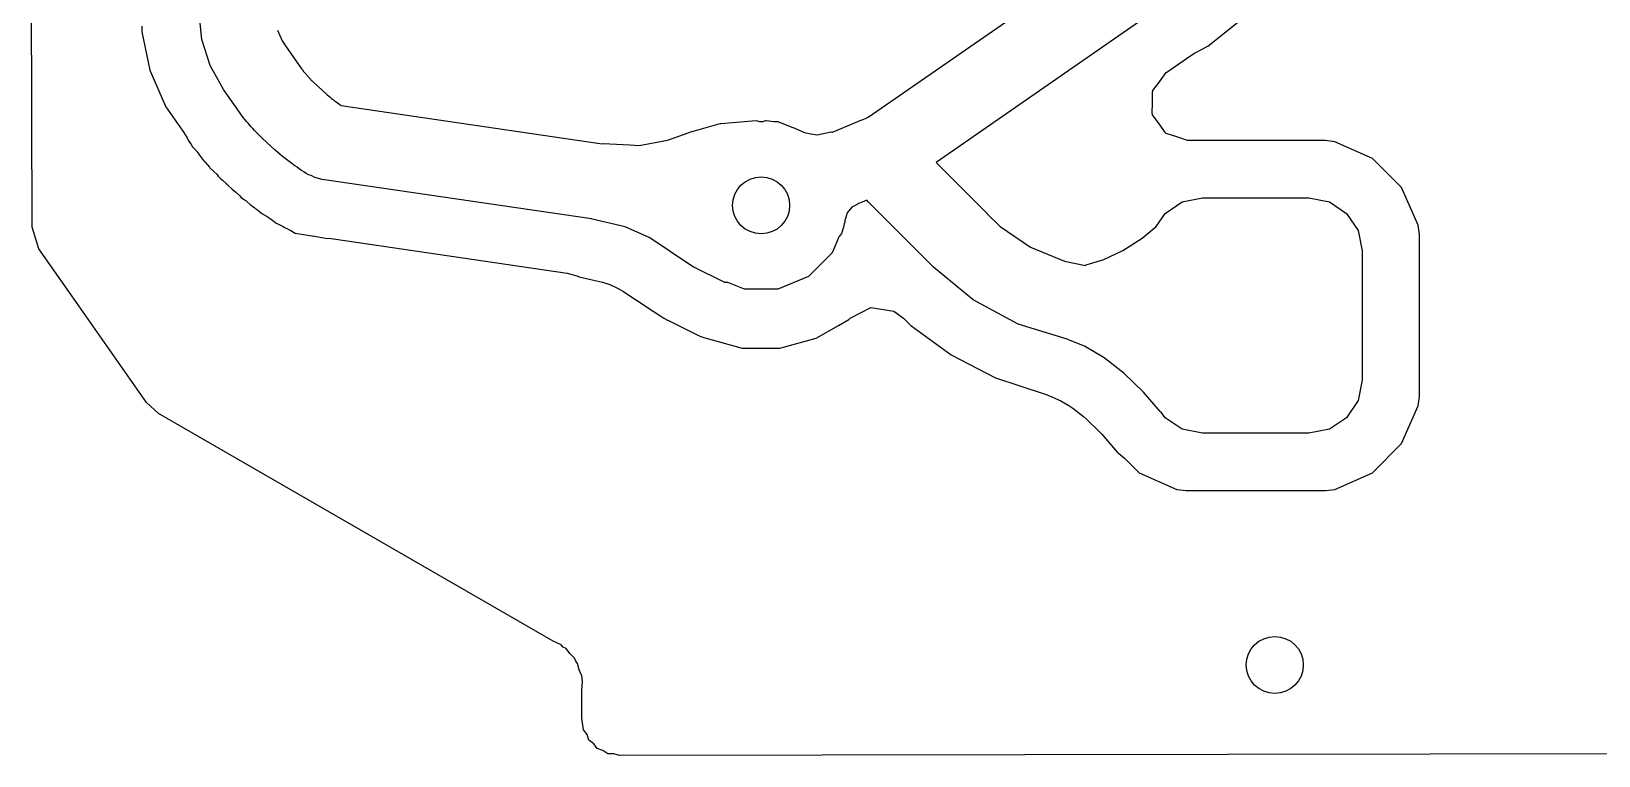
# Model space of a CAD drawing. Extents: x 121.6 to 197.9, y -113.4 to -69.2.
# Drawn here: x 137.487 to 141.613, y -92.019 to -90.112 of the extents above; entities that cross this region are included whole.
import ezdxf

# ---------------------------------------------------------------- set-up
doc = ezdxf.new("R2010")
doc.units = 0
doc.layers.add('BLACK', color=7, linetype='CONTINUOUS')

msp = doc.modelspace()

# ---------------------------------------------------------------- linework, layer by layer
at = {"layer": 'BLACK', "linetype": 'CONTINUOUS'}
for p, q in [((137.488547, -90.627353), (137.486724, -89.644683)), ((139.689664, -90.337376), (140.355847, -89.875875)), ((140.469739, -90.040279), (139.868328, -90.456909)), ((137.777765, -90.098403), (137.777767, -90.113256)), ((137.935561, -90.133292), (137.930252, -90.081447)), ((140.583474, -90.15069), (140.675373, -90.077407)), ((137.777767, -90.113256), (137.77777, -90.113278)), ((137.77777, -90.113278), (137.777774, -90.113317)), ((137.777774, -90.113317), (137.798622, -90.214179)), ((137.957191, -90.201844), (137.935561, -90.133292)), ((138.134605, -90.108176), (138.147045, -90.136999)), ((138.147045, -90.136999), (138.156045, -90.14986)), ((138.156045, -90.14986), (138.156044, -90.14986)), ((138.156044, -90.14986), (138.156046, -90.149865)), ((138.156046, -90.149865), (138.156055, -90.149876)), ((138.156055, -90.149876), (138.19818, -90.210037)), ((140.475771, -90.219184), (140.53922, -90.17523)), ((140.53922, -90.17523), (140.548608, -90.169474)), ((140.548608, -90.169474), (140.583474, -90.15069)), ((137.798622, -90.214179), (137.798624, -90.214184)), ((137.798624, -90.214184), (137.798625, -90.214187)), ((137.798625, -90.214187), (137.839441, -90.308757)), ((137.982554, -90.247267), (137.957191, -90.201844)), ((138.19818, -90.210037), (138.198181, -90.21004)), ((138.198181, -90.21004), (138.198184, -90.210042)), ((138.198184, -90.210042), (138.198186, -90.210041)), ((138.198186, -90.210041), (138.198913, -90.21108)), ((138.198913, -90.21108), (138.200405, -90.213131)), ((138.200405, -90.213131), (138.201934, -90.215155)), ((138.201934, -90.215155), (138.202699, -90.21613)), ((138.202699, -90.21613), (138.202701, -90.21613)), ((138.202701, -90.21613), (138.203485, -90.217129)), ((138.203485, -90.217129), (138.205089, -90.219099)), ((138.205089, -90.219099), (138.206729, -90.221039)), ((138.206729, -90.221039), (138.207552, -90.221977)), ((138.207552, -90.221977), (138.215102, -90.230587)), ((138.215102, -90.230587), (138.215104, -90.230589)), ((138.215104, -90.230589), (138.215106, -90.230588)), ((138.215106, -90.230588), (138.216301, -90.23195)), ((140.456671, -90.244324), (140.474048, -90.220407)), ((140.474048, -90.220407), (140.475771, -90.219184)), ((137.982608, -90.247508), (137.982554, -90.247267)), ((137.992225, -90.26459), (137.982608, -90.247508)), ((138.03435, -90.324752), (137.992225, -90.26459)), ((138.216301, -90.23195), (138.218741, -90.234632)), ((138.218741, -90.234632), (138.221228, -90.237269)), ((138.221228, -90.237269), (138.222478, -90.238548)), ((138.222478, -90.238548), (138.22248, -90.238547)), ((138.22248, -90.238547), (138.223748, -90.239843)), ((138.223748, -90.239843), (138.226331, -90.242389)), ((138.226331, -90.242389), (138.228959, -90.244887)), ((138.228959, -90.244887), (138.230295, -90.246112)), ((138.230295, -90.246112), (138.230295, -90.246113)), ((138.230295, -90.246113), (138.230296, -90.246114)), ((138.230296, -90.246114), (138.263772, -90.27679)), ((140.438084, -90.269907), (140.438769, -90.268963)), ((140.438084, -90.299473), (140.438084, -90.269907)), ((140.438769, -90.268963), (140.438796, -90.267799)), ((140.438796, -90.267799), (140.456671, -90.244324)), ((137.839441, -90.308757), (137.840354, -90.310061)), ((137.840354, -90.310061), (137.840362, -90.310097)), ((137.840362, -90.310097), (137.889817, -90.380727)), ((138.263772, -90.27679), (138.263775, -90.276792)), ((138.263775, -90.276792), (138.263776, -90.276792)), ((138.263776, -90.276792), (138.265615, -90.278476)), ((138.265615, -90.278476), (138.269352, -90.281778)), ((138.269352, -90.281778), (138.273149, -90.285012)), ((138.273149, -90.285012), (138.27506, -90.28658)), ((138.27506, -90.28658), (138.276986, -90.28816)), ((138.276986, -90.28816), (138.280895, -90.291251)), ((138.280895, -90.291251), (138.284859, -90.29427)), ((138.284859, -90.29427), (138.286853, -90.295733)), ((138.286853, -90.295733), (138.286858, -90.295736)), ((138.286858, -90.295736), (138.298407, -90.304204)), ((138.298407, -90.304204), (138.298417, -90.304213)), ((138.298417, -90.304213), (138.299864, -90.305274)), ((138.299864, -90.305274), (138.302018, -90.306793)), ((138.302018, -90.306793), (138.989454, -90.407594)), ((140.437421, -90.328969), (140.438084, -90.299473)), ((138.034361, -90.324765), (138.03435, -90.324752)), ((138.037927, -90.32976), (138.034361, -90.324765)), ((138.041597, -90.33471), (138.037927, -90.32976)), ((138.045356, -90.339593), (138.041597, -90.33471)), ((138.045367, -90.339602), (138.045355, -90.339593)), ((138.045355, -90.339593), (138.045356, -90.339593)), ((138.045373, -90.339615), (138.045367, -90.339602)), ((138.045374, -90.339614), (138.045373, -90.339615)), ((138.049219, -90.344423), (138.045374, -90.339614)), ((138.053151, -90.349161), (138.049219, -90.344423)), ((138.057168, -90.353828), (138.053151, -90.349161)), ((138.057171, -90.35383), (138.057168, -90.353828)), ((138.057182, -90.353845), (138.057171, -90.35383)), ((138.064737, -90.362459), (138.057182, -90.353845)), ((139.300025, -90.354678), (139.302163, -90.354287)), ((139.302163, -90.354287), (139.395085, -90.346114)), ((139.395085, -90.346114), (139.403626, -90.348803)), ((139.403626, -90.348803), (139.403897, -90.349323)), ((139.403897, -90.349323), (139.412741, -90.349323)), ((139.412741, -90.349323), (139.419448, -90.346578)), ((139.419448, -90.346578), (139.420869, -90.346671)), ((139.420869, -90.346671), (139.441679, -90.349323)), ((139.441679, -90.349323), (139.45165, -90.349323)), ((139.45165, -90.349323), (139.456648, -90.351393)), ((139.456648, -90.351393), (139.458141, -90.351773)), ((139.458141, -90.351773), (139.491687, -90.36484)), ((139.597432, -90.376316), (139.67312, -90.344964)), ((139.67312, -90.344964), (139.673127, -90.344961)), ((139.673127, -90.344961), (139.67313, -90.34496)), ((139.673128, -90.344956), (139.676755, -90.343454)), ((139.67313, -90.34496), (139.673128, -90.344956)), ((139.676755, -90.343454), (139.683906, -90.340215)), ((139.683906, -90.340215), (139.689664, -90.337376)), ((140.438084, -90.329926), (140.437421, -90.328969)), ((140.438084, -90.331093), (140.438084, -90.329926)), ((140.455457, -90.355004), (140.438084, -90.331093)), ((137.889817, -90.380727), (137.890062, -90.381081)), ((137.890062, -90.381081), (137.890103, -90.381221)), ((137.890103, -90.381221), (137.895889, -90.390639)), ((137.895889, -90.390639), (137.89971, -90.397787)), ((138.064738, -90.36246), (138.064737, -90.362459)), ((138.06474, -90.362463), (138.064738, -90.36246)), ((138.064756, -90.362477), (138.06474, -90.362462)), ((138.06474, -90.362462), (138.06474, -90.362463)), ((138.06957, -90.367866), (138.064756, -90.362477)), ((138.074494, -90.373183), (138.06957, -90.367866)), ((138.079515, -90.37841), (138.074494, -90.373183)), ((138.079525, -90.378416), (138.079515, -90.37841)), ((138.079532, -90.378428), (138.079525, -90.378416)), ((138.079533, -90.378427), (138.079532, -90.378428)), ((138.084647, -90.383559), (138.079533, -90.378427)), ((138.089853, -90.388598), (138.084647, -90.383559)), ((138.09515, -90.393542), (138.089853, -90.388598)), ((138.095149, -90.393543), (138.09515, -90.393542)), ((138.095155, -90.393546), (138.095149, -90.393543)), ((138.095163, -90.393555), (138.095155, -90.393546)), ((138.128667, -90.424256), (138.095163, -90.393555)), ((139.161293, -90.398267), (139.181716, -90.391096)), ((139.181716, -90.391096), (139.225518, -90.375718)), ((139.225518, -90.375718), (139.226162, -90.375514)), ((139.226162, -90.375514), (139.300025, -90.354678)), ((139.491687, -90.36484), (139.492173, -90.365044)), ((139.492173, -90.365044), (139.521897, -90.37842)), ((139.521897, -90.37842), (139.52197, -90.37845)), ((139.52197, -90.37845), (139.538836, -90.381319)), ((139.538836, -90.381319), (139.555711, -90.38419)), ((139.555711, -90.38419), (139.555711, -90.384189)), ((139.555711, -90.384189), (139.555712, -90.38419)), ((139.555712, -90.38419), (139.592032, -90.37663)), ((139.592032, -90.37663), (139.595187, -90.377228)), ((139.595187, -90.377228), (139.595653, -90.377053)), ((139.595653, -90.377053), (139.597432, -90.376316)), ((140.472263, -90.379265), (140.455457, -90.355004)), ((140.473362, -90.379649), (140.472263, -90.379265)), ((140.474048, -90.380593), (140.473362, -90.379649)), ((140.502138, -90.38972), (140.474048, -90.380593)), ((140.530014, -90.399475), (140.502138, -90.38972)), ((137.89971, -90.397787), (137.899809, -90.397913)), ((137.899809, -90.397913), (137.907663, -90.409528)), ((137.907663, -90.409528), (137.911177, -90.415614)), ((137.911177, -90.415614), (137.915941, -90.421046)), ((137.915941, -90.421046), (137.915957, -90.421063)), ((137.915957, -90.421063), (137.922859, -90.428937)), ((137.922859, -90.428937), (137.922861, -90.428943)), ((137.922861, -90.428943), (137.929505, -90.437408)), ((138.128673, -90.424261), (138.128667, -90.424256)), ((138.128677, -90.424266), (138.128673, -90.424261)), ((138.135073, -90.430019), (138.128677, -90.424265)), ((138.128677, -90.424265), (138.128677, -90.424266)), ((138.141572, -90.435656), (138.135073, -90.430019)), ((138.148172, -90.441175), (138.141572, -90.435656)), ((138.989454, -90.407594), (138.99167, -90.406925)), ((138.99167, -90.406925), (139.062438, -90.410696)), ((139.062438, -90.410696), (139.086603, -90.411985)), ((139.086603, -90.411985), (139.086603, -90.411984)), ((139.086603, -90.411984), (139.086607, -90.411985)), ((139.086607, -90.411985), (139.161286, -90.398269)), ((139.161286, -90.398269), (139.16129, -90.398267)), ((139.16129, -90.398267), (139.161293, -90.398267)), ((140.53113, -90.399139), (140.530014, -90.399475)), ((140.532239, -90.3995), (140.53113, -90.399139)), ((140.893377, -90.3995), (140.532239, -90.3995)), ((140.917659, -90.402317), (140.893377, -90.3995)), ((140.917661, -90.402317), (140.917659, -90.402317)), ((140.917662, -90.402318), (140.917661, -90.402317)), ((141.017016, -90.446187), (140.917662, -90.402318)), ((137.929505, -90.437408), (137.939646, -90.45189)), ((137.939646, -90.45189), (137.944123, -90.456176)), ((137.944123, -90.456176), (137.955496, -90.469144)), ((137.955496, -90.469144), (137.956746, -90.470849)), ((137.956746, -90.470849), (137.956748, -90.470851)), ((137.956748, -90.470851), (137.956749, -90.470852)), ((137.956749, -90.470852), (137.967316, -90.480535)), ((138.148181, -90.441179), (138.148172, -90.441175)), ((138.148189, -90.44119), (138.148181, -90.441179)), ((138.14819, -90.441189), (138.148189, -90.44119)), ((138.154892, -90.446588), (138.14819, -90.441189)), ((138.161692, -90.451865), (138.154892, -90.446588)), ((138.168586, -90.457018), (138.161692, -90.451865)), ((138.168587, -90.457018), (138.168586, -90.457018)), ((138.168596, -90.457026), (138.168587, -90.457018)), ((138.180143, -90.465492), (138.168596, -90.457026)), ((138.180145, -90.465494), (138.180143, -90.465492)), ((138.186036, -90.469732), (138.180145, -90.465494)), ((138.192004, -90.473862), (138.186036, -90.469732)), ((138.198046, -90.477883), (138.192004, -90.473862)), ((138.198054, -90.477885), (138.198046, -90.477883)), ((138.198062, -90.477894), (138.198054, -90.477885)), ((138.198061, -90.477895), (138.198062, -90.477894)), ((138.204163, -90.481796), (138.198061, -90.477895)), ((139.868328, -90.456909), (140.002978, -90.591558)), ((141.093813, -90.522984), (141.017016, -90.446187)), ((137.967316, -90.480535), (137.974759, -90.488131)), ((137.974759, -90.488131), (137.978846, -90.492777)), ((137.978846, -90.492777), (137.978858, -90.492807)), ((137.978858, -90.492807), (137.978864, -90.492813)), ((137.978864, -90.492813), (137.978947, -90.492892)), ((137.978947, -90.492892), (137.984438, -90.499153)), ((137.984438, -90.499153), (137.984439, -90.499153)), ((137.984439, -90.499153), (137.989475, -90.503017)), ((137.989475, -90.503017), (137.999991, -90.512341)), ((137.999991, -90.512341), (138.002806, -90.51522)), ((138.002806, -90.51522), (138.002807, -90.51522)), ((138.002807, -90.51522), (138.00391, -90.516348)), ((138.00391, -90.516348), (138.015703, -90.527157)), ((138.210334, -90.485586), (138.204163, -90.481796)), ((138.216573, -90.489264), (138.210334, -90.485586)), ((138.216573, -90.489265), (138.216573, -90.489264)), ((138.223334, -90.491077), (138.216573, -90.489265)), ((138.233047, -90.496877), (138.223334, -90.491077)), ((138.252071, -90.501608), (138.233047, -90.496877)), ((138.961128, -90.605579), (138.252071, -90.501608)), ((138.015703, -90.527157), (138.025443, -90.53515)), ((138.025443, -90.53515), (138.035627, -90.544792)), ((138.035627, -90.544792), (138.039419, -90.548929)), ((138.039419, -90.548929), (138.039421, -90.548932)), ((138.039421, -90.548932), (138.047756, -90.555043)), ((138.047756, -90.555043), (138.050918, -90.557461)), ((138.050918, -90.557461), (138.053588, -90.559589)), ((138.053588, -90.559589), (138.063727, -90.56888)), ((139.685634, -90.556259), (139.673953, -90.561099)), ((139.689288, -90.560711), (139.685634, -90.556259)), ((139.861563, -90.732986), (139.689288, -90.560711)), ((140.471005, -90.591005), (140.516424, -90.560657)), ((140.516424, -90.560657), (140.57, -90.55)), ((140.57, -90.55), (140.85, -90.55)), ((140.85, -90.55), (140.903576, -90.560657)), ((140.903576, -90.560657), (140.948995, -90.591005)), ((141.137682, -90.622338), (141.093813, -90.522984)), ((138.063727, -90.56888), (138.066522, -90.569897)), ((138.066522, -90.569897), (138.075033, -90.57668)), ((138.075033, -90.57668), (138.075795, -90.577834)), ((138.075795, -90.577834), (138.079282, -90.580108)), ((138.079282, -90.580108), (138.088026, -90.586518)), ((138.088026, -90.586518), (138.093517, -90.591026)), ((138.093517, -90.591026), (138.093482, -90.591067)), ((138.093482, -90.591067), (138.10776, -90.599593)), ((138.10776, -90.599593), (138.115491, -90.604715)), ((139.634501, -90.589197), (139.628857, -90.607009)), ((139.634504, -90.589192), (139.634501, -90.589197)), ((139.646309, -90.574748), (139.634504, -90.589192)), ((139.660271, -90.567555), (139.646309, -90.574748)), ((139.662045, -90.565719), (139.660271, -90.567555)), ((139.66428, -90.56492), (139.662045, -90.565719)), ((139.673935, -90.561106), (139.66428, -90.56492)), ((139.673938, -90.561103), (139.673935, -90.561106)), ((139.673953, -90.561099), (139.673938, -90.561103)), ((140.002978, -90.591558), (140.002981, -90.59156)), ((140.002981, -90.59156), (140.00298, -90.59156)), ((140.00298, -90.59156), (140.002984, -90.591564)), ((140.002984, -90.591564), (140.003164, -90.591784)), ((140.003164, -90.591784), (140.037057, -90.62575)), ((140.448006, -90.625424), (140.471005, -90.591005)), ((140.948995, -90.591005), (140.979343, -90.636424)), ((137.506451, -90.683953), (137.488547, -90.627353)), ((138.115491, -90.604715), (138.121976, -90.609463)), ((138.121976, -90.609463), (138.122616, -90.609933)), ((138.122616, -90.609933), (138.122625, -90.609945)), ((138.122625, -90.609945), (138.122665, -90.609968)), ((138.122665, -90.609968), (138.131338, -90.616328)), ((138.131338, -90.616328), (138.13134, -90.616328)), ((138.13134, -90.616328), (138.137159, -90.619042)), ((138.137159, -90.619042), (138.149416, -90.625853)), ((138.149416, -90.625853), (138.152803, -90.628062)), ((138.152803, -90.628062), (138.152808, -90.628065)), ((138.152808, -90.628065), (138.152812, -90.628066)), ((138.152812, -90.628066), (138.155896, -90.629383)), ((138.155896, -90.629383), (138.167784, -90.635435)), ((138.167784, -90.635435), (138.180932, -90.643286)), ((138.180932, -90.643286), (138.180933, -90.643286)), ((138.180933, -90.643286), (138.180935, -90.643287)), ((138.180935, -90.643287), (138.225249, -90.649784)), ((138.962598, -90.606613), (138.961128, -90.605579)), ((139.049912, -90.62617), (138.962598, -90.606613)), ((139.049919, -90.626172), (139.049912, -90.62617)), ((139.115067, -90.655651), (139.049919, -90.626172)), ((139.624076, -90.629635), (139.619485, -90.644019)), ((139.624384, -90.628464), (139.624076, -90.629635)), ((139.626395, -90.61881), (139.624384, -90.628464)), ((139.628432, -90.613895), (139.626395, -90.61881)), ((139.628851, -90.60703), (139.628432, -90.60904)), ((139.628432, -90.60904), (139.628432, -90.613895)), ((139.628857, -90.607009), (139.628851, -90.60703)), ((140.037057, -90.62575), (140.117212, -90.679561)), ((140.410593, -90.656382), (140.448006, -90.625424)), ((140.979343, -90.636424), (140.99, -90.69)), ((141.140499, -90.646628), (141.137682, -90.622338)), ((137.593438, -90.808184), (137.506451, -90.683953)), ((138.225249, -90.649784), (138.22525, -90.649785)), ((138.22525, -90.649785), (138.226669, -90.649993)), ((138.226669, -90.649993), (138.26656, -90.65703)), ((138.26656, -90.65703), (138.270234, -90.656381)), ((138.270234, -90.656381), (138.281791, -90.658076)), ((138.281791, -90.658076), (138.281803, -90.658077)), ((138.281803, -90.658077), (138.8969, -90.74827)), ((139.115068, -90.655652), (139.115067, -90.655651)), ((139.16815, -90.691479), (139.115068, -90.655652)), ((139.6131, -90.650908), (139.594836, -90.695003)), ((139.613705, -90.650858), (139.6131, -90.650908)), ((139.619485, -90.644019), (139.613705, -90.650858)), ((140.117212, -90.679561), (140.20624, -90.716902)), ((140.360298, -90.689006), (140.410593, -90.656382)), ((141.1405, -91.073373), (141.140499, -90.646628)), ((139.168223, -90.691528), (139.16815, -90.691479)), ((139.229538, -90.732238), (139.168223, -90.691528)), ((139.594836, -90.695003), (139.532758, -90.757081)), ((140.20624, -90.716902), (140.262018, -90.728385)), ((140.263472, -90.726515), (140.265987, -90.72545)), ((140.265987, -90.72545), (140.310004, -90.712637)), ((140.310004, -90.712637), (140.360298, -90.689006)), ((140.99, -90.69), (140.99, -91.03)), ((138.8969, -90.74827), (138.922599, -90.755692)), ((138.922599, -90.755692), (138.92861, -90.758353)), ((138.92861, -90.758353), (138.990451, -90.772204)), ((139.230826, -90.73298), (139.229538, -90.732238)), ((139.31049, -90.772356), (139.230826, -90.73298)), ((139.532758, -90.757081), (139.45165, -90.790677)), ((139.861548, -90.733009), (139.861567, -90.73299)), ((139.965687, -90.81866), (139.861548, -90.733009)), ((139.861566, -90.732988), (139.861563, -90.732986)), ((139.861567, -90.73299), (139.861566, -90.732988)), ((140.262018, -90.728385), (140.263472, -90.726515)), ((137.789854, -91.088696), (137.593438, -90.808184)), ((138.990451, -90.772204), (139.009604, -90.778607)), ((139.009604, -90.778607), (139.031351, -90.788447)), ((139.031351, -90.788447), (139.045915, -90.796582)), ((139.045915, -90.796582), (139.081021, -90.820277)), ((139.31115, -90.772657), (139.31049, -90.772356)), ((139.320105, -90.772696), (139.31115, -90.772657)), ((139.320206, -90.772595), (139.320105, -90.772696)), ((139.36386, -90.790677), (139.320206, -90.772595)), ((139.45165, -90.790677), (139.36386, -90.790677)), ((139.081021, -90.820277), (139.081157, -90.820368)), ((139.081157, -90.820368), (139.082137, -90.821025)), ((139.082137, -90.821025), (139.082205, -90.82107)), ((139.082205, -90.82107), (139.082263, -90.821109)), ((139.082263, -90.821109), (139.123313, -90.848364)), ((139.123313, -90.848364), (139.143525, -90.861784)), ((139.642216, -90.866575), (139.696729, -90.838796)), ((139.696729, -90.838796), (139.757162, -90.848364)), ((139.757162, -90.848364), (139.782283, -90.86663)), ((140.084391, -90.882616), (139.965687, -90.81866)), ((139.143525, -90.861784), (139.151916, -90.866979)), ((139.151916, -90.866979), (139.152514, -90.867323)), ((139.152514, -90.867323), (139.153203, -90.867721)), ((139.153203, -90.867721), (139.161138, -90.871961)), ((139.161138, -90.871961), (139.161923, -90.872381)), ((139.161923, -90.872381), (139.241587, -90.911757)), ((139.552697, -90.919908), (139.611371, -90.886032)), ((139.611371, -90.886032), (139.638317, -90.870475)), ((139.638317, -90.870475), (139.642216, -90.866575)), ((139.782283, -90.86663), (139.801652, -90.886032)), ((139.801652, -90.886032), (139.801658, -90.886036)), ((139.801658, -90.886036), (139.80166, -90.886038)), ((139.80166, -90.886038), (139.908044, -90.963614)), ((140.213202, -90.922474), (140.084391, -90.882616)), ((139.241587, -90.911757), (139.245966, -90.913837)), ((139.245966, -90.913837), (139.246626, -90.914138)), ((139.246626, -90.914138), (139.246629, -90.914138)), ((139.246629, -90.914138), (139.24663, -90.914139)), ((139.24663, -90.914139), (139.251599, -90.915797)), ((139.251599, -90.915797), (139.25152, -90.916032)), ((139.25152, -90.916032), (139.259526, -90.918546)), ((139.259526, -90.918546), (139.262808, -90.919905)), ((139.262808, -90.919905), (139.262817, -90.91991)), ((139.262817, -90.91991), (139.35832, -90.9455)), ((139.45719, -90.9455), (139.552693, -90.91991)), ((139.552693, -90.91991), (139.552695, -90.919908)), ((139.552695, -90.919908), (139.552697, -90.919908)), ((140.215143, -90.92268), (140.213202, -90.922474)), ((140.216522, -90.924022), (140.215143, -90.92268)), ((140.258761, -90.940844), (140.216522, -90.924022)), ((139.35832, -90.9455), (139.358322, -90.9455)), ((139.358322, -90.9455), (139.457188, -90.9455)), ((139.457188, -90.9455), (139.45719, -90.9455)), ((139.908044, -90.963614), (139.908046, -90.963615)), ((139.908046, -90.963615), (139.90805, -90.963618)), ((139.90805, -90.963618), (140.025168, -91.023816)), ((140.310711, -90.971411), (140.258761, -90.940844)), ((140.310716, -90.971414), (140.310711, -90.971411)), ((140.362671, -91.01186), (140.310716, -90.971414)), ((140.362672, -91.011861), (140.362671, -91.01186)), ((140.41463, -91.062184), (140.362672, -91.011861)), ((140.025168, -91.023816), (140.088512, -91.044772)), ((140.088512, -91.044772), (140.150276, -91.065206)), ((140.99, -91.03), (140.979343, -91.083576)), ((137.821445, -91.117644), (137.789854, -91.088696)), ((140.150276, -91.065206), (140.155808, -91.067221)), ((140.155808, -91.067221), (140.171267, -91.073377)), ((140.171267, -91.073377), (140.183117, -91.078096)), ((140.183117, -91.078096), (140.196691, -91.084744)), ((140.196691, -91.084744), (140.217623, -91.09706)), ((140.217623, -91.09706), (140.228233, -91.104267)), ((140.458072, -91.112518), (140.41463, -91.062184)), ((140.979343, -91.083576), (140.948995, -91.128995)), ((141.137682, -91.097662), (141.1405, -91.073373)), ((138.859998, -91.717254), (137.821445, -91.117644)), ((140.228233, -91.104267), (140.256293, -91.126111)), ((140.256293, -91.126111), (140.264354, -91.133116)), ((140.264354, -91.133116), (140.298276, -91.16597)), ((140.458945, -91.113424), (140.458072, -91.112518)), ((140.461151, -91.114248), (140.458945, -91.113424)), ((140.471005, -91.128995), (140.461151, -91.114248)), ((140.516424, -91.159343), (140.471005, -91.128995)), ((140.948995, -91.128995), (140.903576, -91.159343)), ((141.093813, -91.197016), (141.137682, -91.097662)), ((140.298276, -91.16597), (140.30434, -91.172391)), ((140.30434, -91.172391), (140.340353, -91.214118)), ((140.57, -91.17), (140.516424, -91.159343)), ((140.85, -91.17), (140.57, -91.17)), ((140.903576, -91.159343), (140.85, -91.17)), ((140.340353, -91.214118), (140.340362, -91.214128)), ((140.340362, -91.214128), (140.346092, -91.22041)), ((140.346092, -91.22041), (140.346971, -91.221322)), ((141.017016, -91.273813), (141.093813, -91.197016)), ((140.346971, -91.221322), (140.34871, -91.222463)), ((140.34871, -91.222463), (140.364397, -91.235226)), ((140.364397, -91.235226), (140.402984, -91.273813)), ((140.402984, -91.273813), (140.502338, -91.317682)), ((140.917662, -91.317682), (141.017016, -91.273813)), ((140.502338, -91.317682), (140.526627, -91.3205)), ((140.526627, -91.3205), (140.893372, -91.320499)), ((140.893372, -91.320499), (140.917662, -91.317682)), ((138.871607, -91.722979), (138.859998, -91.717254)), ((138.881089, -91.726907), (138.871607, -91.722979)), ((138.88109, -91.726908), (138.881089, -91.726907)), ((138.887059, -91.732877), (138.88109, -91.726908)), ((138.894368, -91.737097), (138.887059, -91.732877)), ((138.904556, -91.750374), (138.894368, -91.737097)), ((138.909139, -91.754957), (138.904556, -91.750374)), ((138.916393, -91.76221), (138.909139, -91.754956)), ((138.909139, -91.754956), (138.909139, -91.754957)), ((138.916393, -91.762211), (138.916393, -91.76221)), ((138.916394, -91.762212), (138.916393, -91.762211)), ((138.919624, -91.77001), (138.916394, -91.762212)), ((138.924762, -91.776706), (138.919624, -91.77001)), ((138.929093, -91.79287), (138.924762, -91.776706)), ((138.931578, -91.79887), (138.929093, -91.79287)), ((138.9355, -91.808338), (138.931578, -91.79887)), ((138.937134, -91.816553), (138.9355, -91.808338)), ((138.9355, -91.84801), (138.936347, -91.835086)), ((138.936347, -91.835086), (138.937684, -91.824932)), ((138.937682, -91.824926), (138.937134, -91.816553)), ((138.937684, -91.824932), (138.937682, -91.824926)), ((138.9355, -91.919963), (138.9355, -91.84801)), ((138.940404, -91.950735), (138.9355, -91.919963)), ((138.949589, -91.963327), (138.940404, -91.950735)), ((138.954407, -91.978154), (138.949589, -91.963327)), ((138.967168, -91.987425), (138.954407, -91.978154)), ((138.976462, -92.000166), (138.967168, -91.987425)), ((138.991294, -92.004954), (138.976462, -92.000166)), ((139.003907, -92.014118), (138.991294, -92.004954)), ((139.01968, -92.014118), (139.003907, -92.014118)), ((139.034688, -92.018963), (139.01968, -92.014118)), ((142.943046, -92.011534), (139.034688, -92.018963))]:
    msp.add_line(p, q, dxfattribs=at)
at = {"layer": 'BLACK'}
for centre in [(139.407755, -90.57), (140.76, -91.78)]:
    msp.add_circle(centre, 0.075, dxfattribs=at)

doc.saveas('drawing.dxf')
